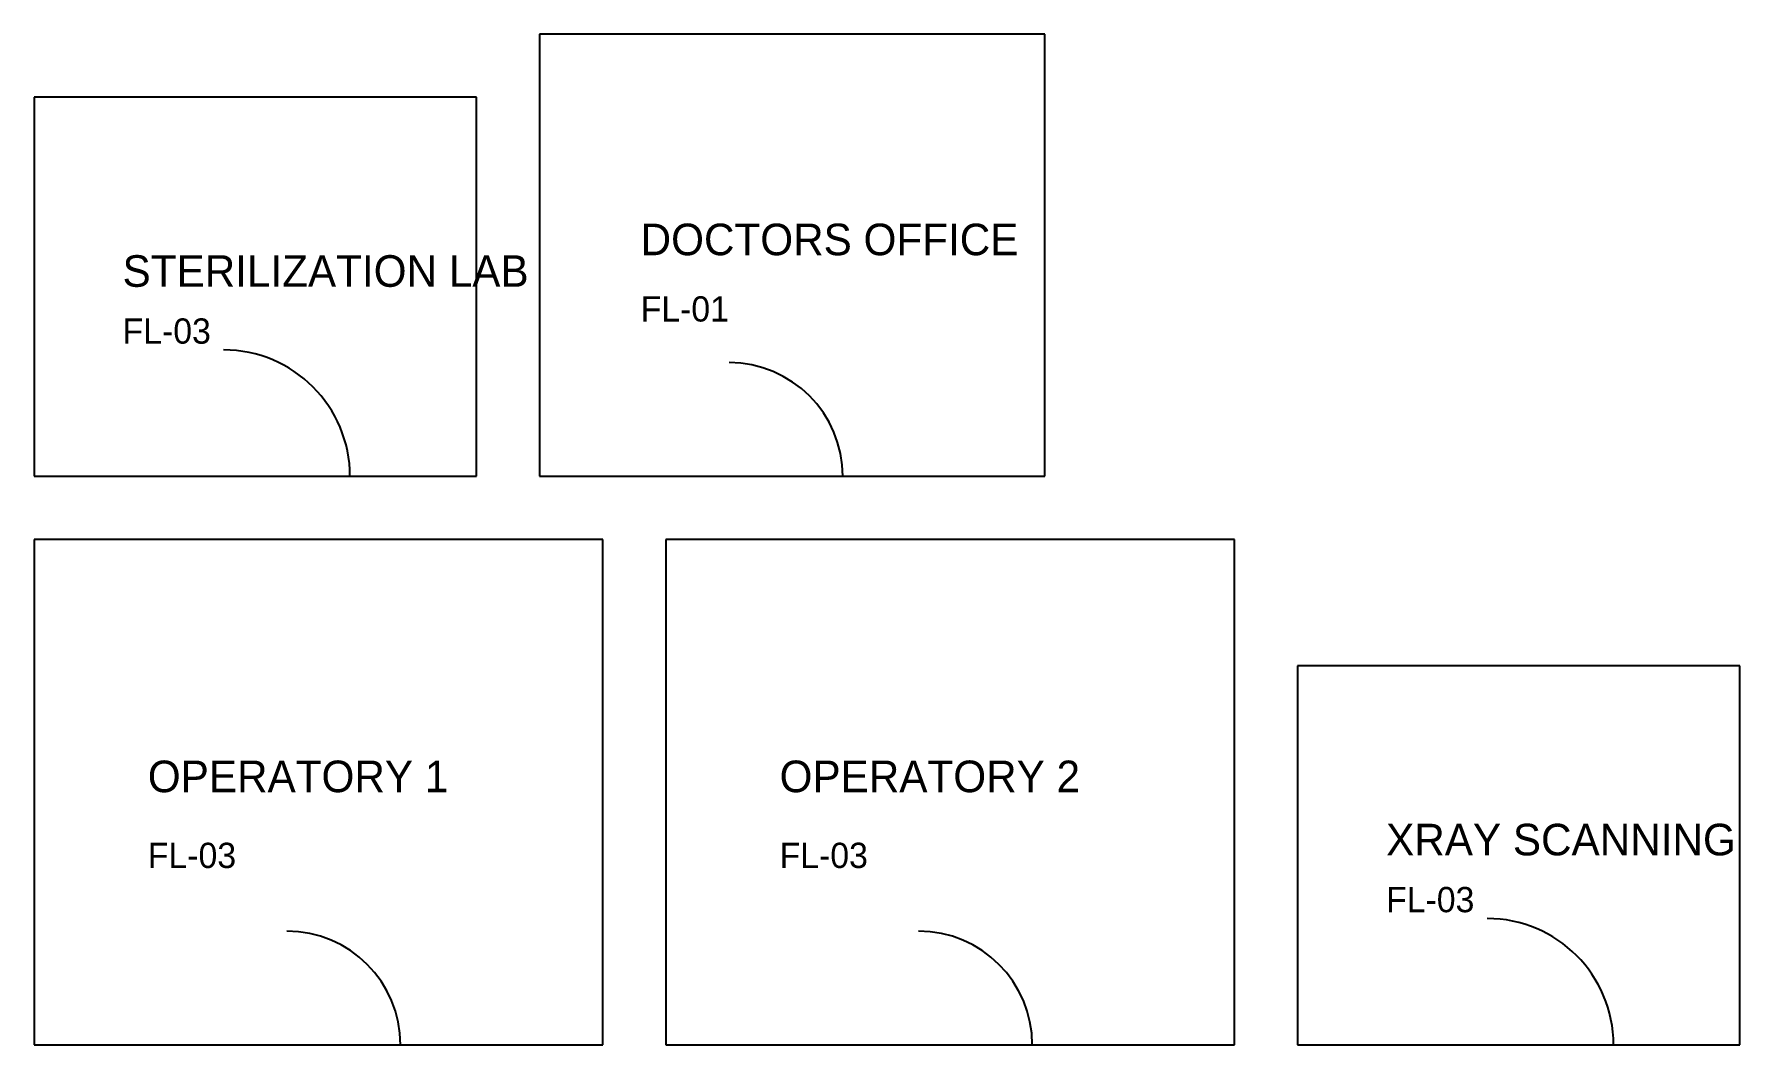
# Model space of a CAD drawing. Header units: millimetres. Extents: x 0 to 13500, y 0 to 8000.
import ezdxf

# ---------------------------------------------------------------- set-up
doc = ezdxf.new("R2010")
doc.units = ezdxf.units.MM

# ---------------------------------------------------------------- blocks, each defined once
blk = doc.blocks.new('CLINIC_DOOR_900')
blk.add_line((0, 0), (900, 0))
blk.add_arc((0, 0), 900, 0, 90)
blk = doc.blocks.new('SEALED_SLIDING_DOOR_1000')
blk.add_line((0, 0), (1000, 0))
blk.add_arc((0, 0), 1000, 0, 90)

msp = doc.modelspace()

# ---------------------------------------------------------------- linework, layer by layer
at = {"layer": 'SURGICAL_WALL_PARTITION'}
for p, q in [((8000, 8000), (4000, 8000)), ((4000, 8000), (4000, 4500)), ((8000, 4500), (8000, 8000)), ((3500, 7500), (0, 7500)), ((0, 7500), (0, 4500)), ((3500, 4500), (3500, 7500)), ((0, 4500), (3500, 4500)), ((4000, 4500), (8000, 4500)), ((4500, 4000), (0, 4000)), ((0, 4000), (0, 0)), ((4500, 0), (4500, 4000)), ((9500, 4000), (5000, 4000)), ((5000, 4000), (5000, 0)), ((9500, 0), (9500, 4000)), ((13500, 3000), (10000, 3000)), ((10000, 3000), (10000, 0)), ((13500, 0), (13500, 3000)), ((0, 0), (4500, 0)), ((5000, 0), (9500, 0)), ((10000, 0), (13500, 0))]:
    msp.add_line(p, q, dxfattribs=at)

# ---------------------------------------------------------------- block references
at = {"layer": 'SURGERY_ACCESS_DOORS'}
for name, p in [('SEALED_SLIDING_DOOR_1000', (1500, 4500)), ('CLINIC_DOOR_900', (5500, 4500)), ('SEALED_SLIDING_DOOR_1000', (11500, 0)), ('CLINIC_DOOR_900', (2000, 0)), ('CLINIC_DOOR_900', (7000, 0))]:
    msp.add_blockref(name, p, dxfattribs=at)

# ---------------------------------------------------------------- texts
at = {"layer": 'CLINIC_MARK'}
for s, p in [('DOCTORS OFFICE', (4800, 6250)), ('STERILIZATION LAB', (700, 6000)), ('OPERATORY 1', (900, 2000)), ('OPERATORY 2', (5900, 2000)), ('XRAY SCANNING', (10700, 1500))]:
    msp.add_text(s, height=250, dxfattribs=at).set_placement(p)
at = {"layer": 'DISP_FLOOR_VINYL'}
for s, p in [('FL-01', (4800, 5725)), ('FL-03', (700, 5550)), ('FL-03', (900, 1400)), ('FL-03', (5900, 1400)), ('FL-03', (10700, 1050))]:
    msp.add_text(s, height=200, dxfattribs=at).set_placement(p)

doc.saveas('drawing.dxf')
